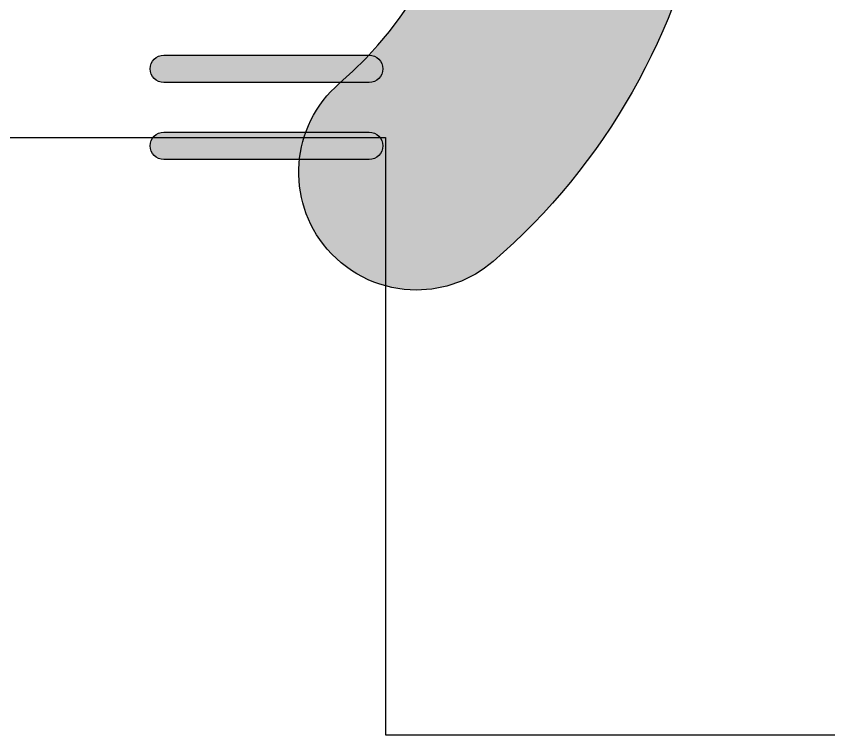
# Model space of a CAD drawing. Extents: x 4 to 307, y 9 to 217.
# Drawn here: x 216.53 to 221.85, y 9.45 to 14.15 of the extents above; entities that cross this region are included whole.
import ezdxf

# ---------------------------------------------------------------- set-up
doc = ezdxf.new("R2010")
doc.units = 0
doc.header["$MEASUREMENT"] = 0
doc.layers.add('EBENE_1', color=7, linetype='CONTINUOUS')

# ---------------------------------------------------------------- blocks, each defined once
blk = doc.blocks.new('BLOCK_37')
at = {"layer": 'EBENE_1'}
h = blk.add_hatch(color=7, dxfattribs=at)
h.dxf.hatch_style = 2
edge = h.paths.add_edge_path()
edge.add_spline(control_points=[(218.8416, 13.8989), (218.8416, 13.8989), (217.4973, 13.8989), (217.4973, 13.8989), (217.448, 13.8989), (217.4081, 13.8589), (217.4081, 13.81), (217.4081, 13.7604), (217.448, 13.7208), (217.4973, 13.7208), (217.4973, 13.7208), (218.8416, 13.7208), (218.8416, 13.7208), (218.8912, 13.7208), (218.9311, 13.7604), (218.9311, 13.81), (218.9311, 13.8589), (218.8912, 13.8989), (218.8416, 13.8989)], knot_values=[0, 0, 0, 0, 1, 1, 1, 2, 2, 2, 3, 3, 3, 4, 4, 4, 5, 5, 5, 6, 6, 6, 6], degree=3, periodic=1)
h = blk.add_hatch(color=7, dxfattribs=at)
h.dxf.hatch_style = 2
edge = h.paths.add_edge_path()
edge.add_spline(control_points=[(218.8416, 13.3949), (218.8416, 13.3949), (217.4973, 13.3949), (217.4973, 13.3949), (217.448, 13.3949), (217.4081, 13.3549), (217.4081, 13.3057), (217.4081, 13.2564), (217.448, 13.2164), (217.4973, 13.2164), (217.4973, 13.2164), (218.8416, 13.2164), (218.8416, 13.2164), (218.8912, 13.2164), (218.9311, 13.2564), (218.9311, 13.3057), (218.9311, 13.3549), (218.8912, 13.3949), (218.8416, 13.3949)], knot_values=[0, 0, 0, 0, 1, 1, 1, 2, 2, 2, 3, 3, 3, 4, 4, 4, 5, 5, 5, 6, 6, 6, 6], degree=3, periodic=1)
for points in [[(218.8416, 13.8989), (218.8416, 13.8989), (217.4973, 13.8989), (217.4973, 13.8989), (217.448, 13.8989), (217.4081, 13.8589), (217.4081, 13.81), (217.4081, 13.7604), (217.448, 13.7208), (217.4973, 13.7208), (217.4973, 13.7208), (218.8416, 13.7208), (218.8416, 13.7208), (218.8912, 13.7208), (218.9311, 13.7604), (218.9311, 13.81), (218.9311, 13.8589), (218.8912, 13.8989), (218.8416, 13.8989)], [(218.8416, 13.3949), (218.8416, 13.3949), (217.4973, 13.3949), (217.4973, 13.3949), (217.448, 13.3949), (217.4081, 13.3549), (217.4081, 13.3057), (217.4081, 13.2564), (217.448, 13.2164), (217.4973, 13.2164), (217.4973, 13.2164), (218.8416, 13.2164), (218.8416, 13.2164), (218.8912, 13.2164), (218.9311, 13.2564), (218.9311, 13.3057), (218.9311, 13.3549), (218.8912, 13.3949), (218.8416, 13.3949)]]:
    blk.add_open_spline(points, degree=3, knots=[0, 0, 0, 0, 1, 1, 1, 2, 2, 2, 3, 3, 3, 4, 4, 4, 5, 5, 5, 6, 6, 6, 6], dxfattribs=at)
blk = doc.blocks.new('BLOCK_49')
at = {"layer": 'EBENE_1'}
h = blk.add_hatch(color=7, dxfattribs=at)
h.dxf.hatch_style = 2
edge = h.paths.add_edge_path()
edge.add_spline(control_points=[(220.7154, 17.9782), (220.1076, 19.3925), (218.7, 20.8142), (216.4824, 20.9548), (216.6963, 23.232), (215.7065, 25.4135), (213.8534, 26.5869), (211.9441, 27.7964), (209.5935, 27.5994), (207.718, 26.0739), (207.388, 25.8052), (207.338, 25.3201), (207.6064, 24.9901), (207.8744, 24.6604), (208.3595, 24.6101), (208.6902, 24.8788), (210.0552, 25.9895), (211.6778, 26.1411), (213.0293, 25.2856), (214.3237, 24.4657), (215.3803, 22.6222), (214.8218, 20.3516), (214.7622, 20.1083), (214.8242, 19.8517), (214.9882, 19.6626), (215.1526, 19.4738), (215.3965, 19.3766), (215.6473, 19.4011), (217.3157, 19.5709), (218.6807, 18.8106), (219.2998, 17.3702), (219.8713, 16.0407), (219.6036, 14.538), (218.6486, 13.7153), (218.3262, 13.4376), (218.29, 12.9515), (218.5677, 12.629), (218.72, 12.4523), (218.9353, 12.3614), (219.1516, 12.3614), (219.3294, 12.3614), (219.5085, 12.423), (219.6539, 12.5481), (221.136, 13.8248), (221.5625, 16.007), (220.7154, 17.9782)], knot_values=[0, 0, 0, 0, 1, 1, 1, 2, 2, 2, 3, 3, 3, 4, 4, 4, 5, 5, 5, 6, 6, 6, 7, 7, 7, 8, 8, 8, 9, 9, 9, 10, 10, 10, 11, 11, 11, 12, 12, 12, 13, 13, 13, 14, 14, 14, 15, 15, 15, 15], degree=3, periodic=1)
blk.add_open_spline([(220.7154, 17.9782), (220.1076, 19.3925), (218.7, 20.8142), (216.4824, 20.9548), (216.6963, 23.232), (215.7065, 25.4135), (213.8534, 26.5869), (211.9441, 27.7964), (209.5935, 27.5994), (207.718, 26.0739), (207.388, 25.8052), (207.338, 25.3201), (207.6064, 24.9901), (207.8744, 24.6604), (208.3595, 24.6101), (208.6902, 24.8788), (210.0552, 25.9895), (211.6778, 26.1411), (213.0293, 25.2856), (214.3237, 24.4657), (215.3803, 22.6222), (214.8218, 20.3516), (214.7622, 20.1083), (214.8242, 19.8517), (214.9882, 19.6626), (215.1526, 19.4738), (215.3965, 19.3766), (215.6473, 19.4011), (217.3157, 19.5709), (218.6807, 18.8106), (219.2998, 17.3702), (219.8713, 16.0407), (219.6036, 14.538), (218.6486, 13.7153), (218.3262, 13.4376), (218.29, 12.9515), (218.5677, 12.629), (218.72, 12.4523), (218.9353, 12.3614), (219.1516, 12.3614), (219.3294, 12.3614), (219.5085, 12.423), (219.6539, 12.5481), (221.136, 13.8248), (221.5625, 16.007), (220.7154, 17.9782)], degree=3, knots=[0, 0, 0, 0, 1, 1, 1, 2, 2, 2, 3, 3, 3, 4, 4, 4, 5, 5, 5, 6, 6, 6, 7, 7, 7, 8, 8, 8, 9, 9, 9, 10, 10, 10, 11, 11, 11, 12, 12, 12, 13, 13, 13, 14, 14, 14, 15, 15, 15, 15], dxfattribs=at)

msp = doc.modelspace()

# ---------------------------------------------------------------- linework, layer by layer
at = {"layer": 'EBENE_1'}
msp.add_open_spline([(278.5113, 13.3604), (278.5113, 13.3604), (268.9354, 13.3604), (268.9354, 13.3604), (268.9354, 13.3604), (268.9354, 9.4489), (268.9354, 9.4489), (268.9354, 9.4489), (258.9532, 9.4489), (258.9532, 9.4489), (258.9532, 9.4489), (258.9532, 13.3604), (258.9532, 13.3604), (258.9532, 13.3604), (228.9302, 13.3604), (228.9302, 13.3604), (228.9302, 13.3604), (228.9302, 9.4489), (228.9302, 9.4489), (228.9302, 9.4489), (218.948, 9.4489), (218.948, 9.4489), (218.948, 9.4489), (218.948, 13.3604), (218.948, 13.3604), (218.948, 13.3604), (208.5087, 13.3604), (208.5087, 13.3604), (208.5087, 13.3604), (208.5087, 32.3343), (208.5087, 32.3343), (208.5087, 32.3343), (208.5087, 32.3343), (208.5087, 32.3343), (208.5087, 32.3343), (204.6478, 32.3343), (204.6478, 32.3343), (203.1746, 32.3343), (201.3205, 33.2996), (199.9745, 34.595), (199.3396, 35.2299), (198.5265, 36.1949), (198.1961, 36.9824), (197.4344, 36.0933), (197.5612, 33.2996), (197.5612, 32.2833), (199.1869, 29.6926), (200.9901, 30.8102), (202.7936, 28.9306), (205.283, 26.3398), (201.6254, 21.9966), (198.6281, 23.9524), (198.4755, 24.054), (198.3487, 24.1556), (198.1961, 24.3076), (198.1961, 24.3076), (198.1961, 24.3076), (198.1961, 24.3076), (198.1961, 24.3076), (198.1961, 24.3076), (198.1961, 24.3076), (198.1961, 24.3076), (198.1961, 24.3076), (198.1961, 24.3076), (196.9518, 25.6033), (196.9769, 27.2797), (196.0371, 28.7021), (195.5803, 28.2956), (195.0211, 28.0672), (194.4372, 28.0162), (194.1829, 26.8225), (194.9705, 25.5778), (194.7166, 24.2063), (193.929, 20.0915), (187.8839, 21.2091), (188.5443, 25.2729), (188.8489, 27.1274), (190.373, 27.3558), (191.1857, 28.8034), (190.805, 29.2861), (190.4746, 29.8449), (190.2459, 30.4292), (188.0362, 30.353), (185.471, 25.8065), (183.1848, 29.4893), (181.4323, 33.0454), (184.455, 34.8995), (187.63, 34.0613), (189.0525, 33.6807), (190.5001, 33.2738), (191.1351, 35.2551), (192.0497, 38.0494), (193.98, 44.5262), (197.5867, 45.2631), (201.397, 46.0248), (201.727, 40.2842), (204.5971, 40.2842), (204.5971, 40.2842), (204.5971, 40.2842), (204.5971, 40.2842), (204.5971, 40.2842), (204.5971, 40.2842), (204.5971, 40.2842), (204.5971, 40.2842), (208.5087, 40.2842), (208.5087, 40.2842), (208.5087, 64.0333), (208.5087, 74.7269), (208.5087, 93.3449), (208.5087, 93.3449), (218.5163, 93.3449), (218.5163, 93.3449), (218.5163, 93.3449), (218.5163, 97.2568), (218.5163, 97.2568), (218.5163, 97.2568), (228.524, 97.2568), (228.524, 97.2568), (228.524, 97.2568), (228.524, 93.3449), (228.524, 93.3449), (228.524, 93.3449), (258.5212, 93.3449), (258.5212, 93.3449), (258.5212, 93.3449), (258.5212, 97.2568), (258.5212, 97.2568), (258.5212, 97.2568), (268.5288, 97.2568), (268.5288, 97.2568), (268.5288, 97.2568), (268.5288, 93.3449), (268.5288, 93.3449), (268.5288, 93.3449), (278.5113, 93.3449), (278.5113, 93.3449), (278.5113, 84.2519), (278.5113, 76.835), (278.5113, 68.8851), (278.5365, 68.8851), (278.5365, 68.8851), (278.5365, 68.8851), (278.5365, 68.8851), (282.3974, 68.8851), (282.3974, 68.8851), (285.3437, 68.5802), (287.6553, 66.7005), (288.5187, 65.0496), (288.9252, 64.2621), (289.4078, 63.0684), (289.4585, 62.2302), (290.449, 62.8396), (291.2365, 65.5068), (291.5414, 66.4973), (290.8048, 69.4435), (288.7729, 68.9612), (287.6298, 71.3232), (286.0802, 74.5747), (290.9065, 77.546), (293.1416, 74.7269), (293.2688, 74.5998), (293.3701, 74.4475), (293.4462, 74.2694), (293.4462, 74.2694), (293.4462, 74.2694), (293.4462, 74.2694), (293.4462, 74.2694), (293.4462, 74.2443), (293.4462, 74.2443), (293.4462, 74.2443), (293.4462, 74.2443), (293.4462, 74.2443), (294.2086, 72.644), (293.6498, 71.0438), (294.107, 69.3929), (294.6909, 69.6468), (295.2752, 69.6978), (295.8595, 69.5452), (296.4689, 70.6121), (296.1134, 72.0342), (296.7738, 73.2535), (298.8312, 76.9111), (304.2159, 73.9649), (302.3108, 70.3072), (301.4474, 68.6308), (299.8982, 68.8851), (298.6786, 67.7926), (298.9074, 67.2083), (299.0345, 66.5734), (299.06, 65.964), (301.168, 65.329), (305.0541, 68.8086), (306.0701, 64.5921), (306.6034, 60.6806), (303.1748, 59.8679), (300.4315, 61.671), (299.1613, 62.5092), (297.9169, 63.3223), (296.6977, 61.6459), (294.9703, 59.2836), (291.0842, 53.7466), (287.4521, 54.1783), (283.5911, 54.6355), (284.6581, 60.0201), (282.4481, 60.9345), (282.4481, 60.9345), (278.5113, 60.9345), (278.5113, 60.9345), (278.5113, 39.7513), (278.5113, 30.7592), (278.5113, 13.3604)], degree=3, knots=[0, 0, 0, 0, 1, 1, 1, 2, 2, 2, 3, 3, 3, 4, 4, 4, 5, 5, 5, 6, 6, 6, 7, 7, 7, 8, 8, 8, 9, 9, 9, 10, 10, 10, 11, 11, 11, 12, 12, 12, 13, 13, 13, 14, 14, 14, 15, 15, 15, 16, 16, 16, 17, 17, 17, 18, 18, 18, 19, 19, 19, 20, 20, 20, 21, 21, 21, 22, 22, 22, 23, 23, 23, 24, 24, 24, 25, 25, 25, 26, 26, 26, 27, 27, 27, 28, 28, 28, 29, 29, 29, 30, 30, 30, 31, 31, 31, 32, 32, 32, 33, 33, 33, 34, 34, 34, 35, 35, 35, 36, 36, 36, 37, 37, 37, 38, 38, 38, 39, 39, 39, 40, 40, 40, 41, 41, 41, 42, 42, 42, 43, 43, 43, 44, 44, 44, 45, 45, 45, 46, 46, 46, 47, 47, 47, 48, 48, 48, 49, 49, 49, 50, 50, 50, 51, 51, 51, 52, 52, 52, 53, 53, 53, 54, 54, 54, 55, 55, 55, 56, 56, 56, 57, 57, 57, 58, 58, 58, 59, 59, 59, 60, 60, 60, 61, 61, 61, 62, 62, 62, 63, 63, 63, 64, 64, 64, 65, 65, 65, 66, 66, 66, 67, 67, 67, 68, 68, 68, 69, 69, 69, 70, 70, 70, 70], dxfattribs=at)

# ---------------------------------------------------------------- block references
for name in ['BLOCK_49', 'BLOCK_37']:
    msp.add_blockref(name, (0, 0), dxfattribs=at)

doc.saveas('drawing.dxf')
